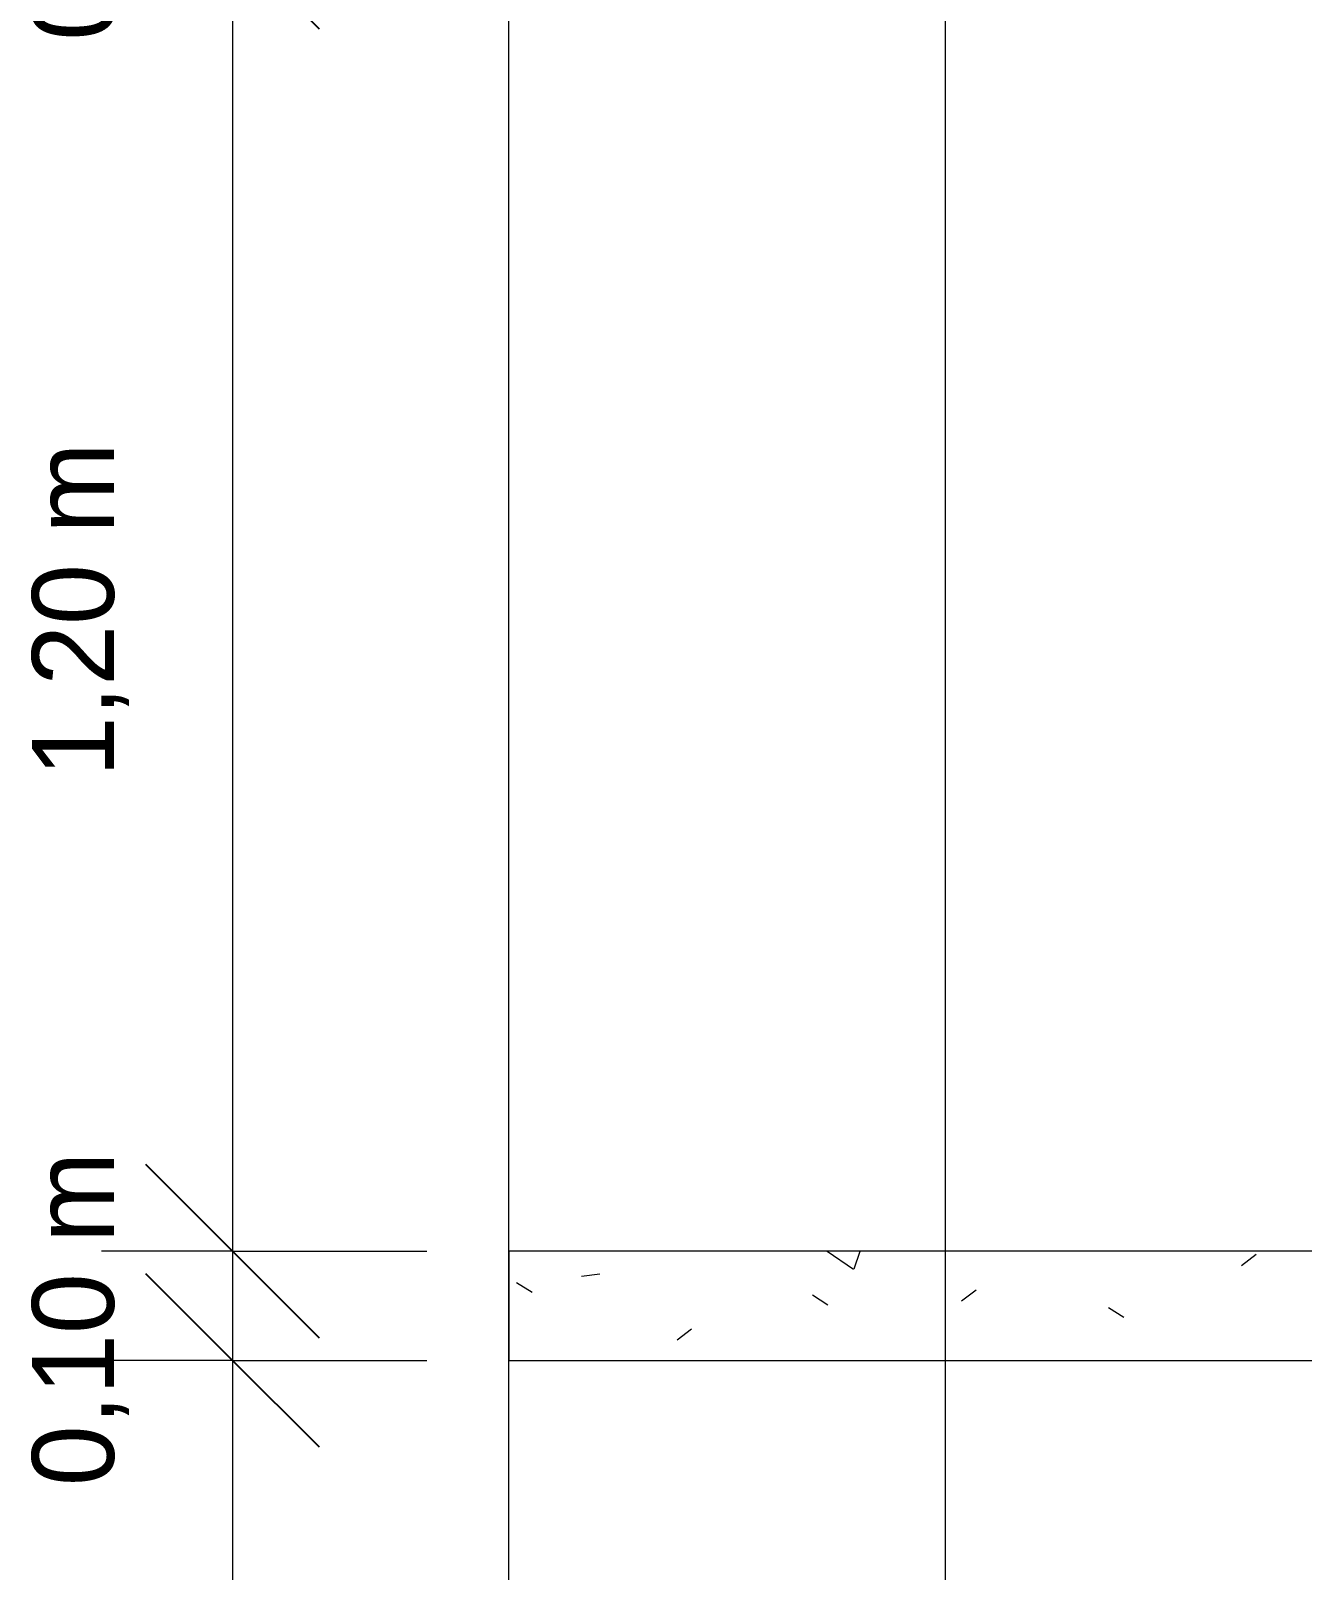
# Model space of a CAD drawing. Header units: metres. Extents: x 147 to 427, y -16 to 162.
# Drawn here: x 193.265 to 194.43, y 3.258 to 4.669 of the extents above; entities that cross this region are included whole.
import ezdxf

# ---------------------------------------------------------------- set-up
doc = ezdxf.new("R2010")
doc.units = ezdxf.units.M
for name, color, linetype, lineweight in [('A-ANNO-DIMS', 7, 'Continuous', 5), ('A-ANNO-DIMS-50', 7, 'Continuous', 5), ('A-DETL', 7, 'Continuous', 5), ('A-DETL-GENF', 7, 'Continuous', 5)]:
    doc.layers.add(name, color=color, linetype=linetype, lineweight=lineweight)
doc.layers.add('A-FLOR', color=7, linetype='Continuous', lineweight=9, true_color=0x007f00)
doc.styles.add('Century Gothic_1', font='GOTHIC.TTF', dxfattribs={"height": 0.075})
doc.dimstyles.new('Setores_1_5', dxfattribs={"dimscale": 0.3048, "dimtxt": 0.078313, "dimasz": 0.520833, "dimexe": 0.393701, "dimexo": 0.246063, "dimgap": 0.287073, "dimtad": 1, "dimrnd": 0.01, "dimzin": 0, "dimdsep": 46, "dimtxsty": 'Century Gothic_1', "dimblk1": 'OBLIQUE', "dimblk2": 'OBLIQUE', "dimsah": 1, "dimcen": 0.09, "dimazin": 0, "dimtfac": 1, "dimtdec": 4, "dimtix": 1, "dimtmove": 0, "dimatfit": 3, "dimfxl": 1, "dimtvp": 1, "dimtolj": 1, "dimtzin": 0, "dimarcsym": 2})

# ---------------------------------------------------------------- blocks, each defined once
blk = doc.blocks.new('DIMBLOCK83-EE')
at = {"layer": 'A-ANNO-DIMS-50', "lineweight": 25}
for p, q in [((193.4498, 4.75), (193.3704, 4.8294)), ((193.4498, 4.75), (193.5292, 4.6706)), ((193.4498, 3.55), (193.3704, 3.6294)), ((193.4498, 3.55), (193.5292, 3.4706))]:
    blk.add_line(p, q, dxfattribs=at)
at = {"layer": 'A-ANNO-DIMS-50'}
for p, q in [((193.4498, 4.75), (193.3298, 4.75)), ((193.4498, 4.75), (193.4498, 3.55)), ((193.4498, 4.75), (193.628, 4.75)), ((193.4498, 3.55), (193.3298, 3.55)), ((193.4498, 3.55), (193.628, 3.55))]:
    blk.add_line(p, q, dxfattribs=at)
at = {"layer": 'A-ANNO-DIMS-50', "color": 0, "insert": (193.2662, 3.9847), "char_height": 0.075, "width": 0.396784, "attachment_point": 1, "rotation": 90, "line_spacing_factor": 0.984502, "style": 'Century Gothic_1'}
blk.add_mtext('1,20 m', dxfattribs=at)
blk = doc.blocks.new('_Oblique')
at = {"color": 0, "linetype": 'ByBlock', "lineweight": -2}
blk.add_line((-0.5, -0.5), (0.5, 0.5), dxfattribs=at)
blk = doc.blocks.new('DIMBLOCK84-EE')
at = {"layer": 'A-ANNO-DIMS-50', "lineweight": 25}
for p, q in [((193.4498, 3.55), (193.3704, 3.6294)), ((193.4498, 3.55), (193.5292, 3.4706)), ((193.4498, 3.45), (193.3704, 3.5294)), ((193.4498, 3.45), (193.5292, 3.3706))]:
    blk.add_line(p, q, dxfattribs=at)
at = {"layer": 'A-ANNO-DIMS-50'}
for p, q in [((193.4498, 3.55), (193.3298, 3.55)), ((193.4498, 3.55), (193.4498, 3.45)), ((193.4498, 3.55), (193.628, 3.55)), ((193.4498, 3.45), (193.3298, 3.45)), ((193.4498, 3.45), (193.628, 3.45))]:
    blk.add_line(p, q, dxfattribs=at)
at = {"layer": 'A-ANNO-DIMS-50', "color": 0, "insert": (193.2662, 3.3347), "char_height": 0.075, "width": 0.396784, "attachment_point": 1, "rotation": 90, "line_spacing_factor": 0.984502, "style": 'Century Gothic_1'}
blk.add_mtext('0,10 m', dxfattribs=at)
blk = doc.blocks.new('DIMBLOCK85-EE')
at = {"layer": 'A-ANNO-DIMS-50', "lineweight": 25}
for p, q in [((193.4498, 3.45), (193.3704, 3.5294)), ((193.4498, 3.45), (193.5292, 3.3706)), ((193.4498, 0), (193.3704, 0.0794)), ((193.4498, 0), (193.5292, -0.0794))]:
    blk.add_line(p, q, dxfattribs=at)
at = {"layer": 'A-ANNO-DIMS-50'}
for p, q in [((193.4498, 3.45), (193.3298, 3.45)), ((193.4498, 3.45), (193.4498, 0)), ((193.4498, 3.45), (193.628, 3.45)), ((193.4498, 0), (193.3298, 0)), ((193.4498, 0), (196.428, 0))]:
    blk.add_line(p, q, dxfattribs=at)
at = {"layer": 'A-ANNO-DIMS-50', "color": 0, "insert": (193.2662, 1.5597), "char_height": 0.075, "width": 0.396784, "attachment_point": 1, "rotation": 90, "line_spacing_factor": 0.984502, "style": 'Century Gothic_1'}
blk.add_mtext('3,45 m', dxfattribs=at)
blk = doc.blocks.new('DIMBLOCK86-EE')
at = {"layer": 'A-ANNO-DIMS-50', "lineweight": 25}
for p, q in [((193.4498, 4.9), (193.3704, 4.9794)), ((193.4498, 4.9), (193.5292, 4.8206)), ((193.4498, 4.75), (193.3704, 4.8294)), ((193.4498, 4.75), (193.5292, 4.6706))]:
    blk.add_line(p, q, dxfattribs=at)
at = {"layer": 'A-ANNO-DIMS-50'}
for p, q in [((193.4498, 4.9), (193.3298, 4.9)), ((193.4498, 4.75), (193.4498, 4.9)), ((193.4498, 4.9), (193.9194, 4.9)), ((193.4498, 4.75), (193.3298, 4.75)), ((193.4498, 4.75), (193.628, 4.75))]:
    blk.add_line(p, q, dxfattribs=at)
at = {"layer": 'A-ANNO-DIMS-50', "color": 0, "insert": (193.2662, 4.6597), "char_height": 0.075, "width": 0.396784, "attachment_point": 1, "rotation": 90, "line_spacing_factor": 0.984502, "style": 'Century Gothic_1'}
blk.add_mtext('0,15 m', dxfattribs=at)

msp = doc.modelspace()

# ---------------------------------------------------------------- hatches: boundary and pattern name
at = {"layer": 'A-DETL-GENF', "true_color": 0x808080}
h = msp.add_hatch(dxfattribs=at)
h.set_pattern_fill('FP_4', color=8, style=0, pattern_type=2)
h.set_pattern_definition([(50, (196.4369, 3.147), (0.364365, -0.031877), [0.0381, -0.4191]), (355, (196.4369, 3.147), (-0.070485, 0.382117), [0.03048, -0.33528]), (100.451, (196.4669, 3.145), (0.293886, 0.35023), [0.03238, -0.35618]), (46.184, (196.4369, 3.249), (0.54216, -0.084084), [0.05715, -0.62865]), (96.636, (196.4819, 3.242), (0.474805, 0.494854), [0.04857, -0.53427]), (351.184, (196.4369, 3.249), (0.47481, 0.494846), [0.04572, -0.50292]), (21, (196.4869, 3.224), (0.303226, -0.204528), [0.0381, -0.4191]), (326, (196.4869, 3.224), (0.123607, 0.36838), [0.03048, -0.33528]), (71.451, (196.5129, 3.207), (0.426833, 0.16384), [0.03238, -0.35618]), (37.5, (196.43691, 3.147), (0.0061807, 0.1691082), [0.01676, -0.31445, 0.01676, -0.3236, -0.33655]), (37.5, (196.43691, 3.147), (0.0061807, 0.1691082), [-0.67158, 0.01676, -0.31979]), (7.5, (196.4369, 3.147), (0.1336414, 0.200358), [0.01676, -0.17729, 0.01676, -0.30683, -0.12827]), (7.5, (196.4369, 3.147), (0.1336414, 0.200358), [-0.51765, 0.01676, -0.11151]), (327.5, (196.32291, 3.147), (0.2711816, -0.0114606), [0.01676, -0.11024, 0.01676, -0.37948, -0.52578]), (327.5, (196.32291, 3.147), (0.2711816, -0.0114606), [-0.52324, 0.01676, -0.50902]), (317.5, (196.2729, 3.147), (0.296258, 0.050851), [0.01676, -0.14834, 0.01676, -0.24638, -0.37338]), (317.5, (196.2729, 3.147), (0.296258, 0.050851), [-0.42824, 0.01676, -0.35662])])
h.paths.add_polyline_path([(195.328, 3.45), (196.903, 3.45), (196.903, 3.55), (195.328, 3.55), (195.328, 3.4774)])
h.paths.add_polyline_path([(193.703, 3.45), (195.278, 3.45), (195.278, 3.55), (193.703, 3.55)])
h.paths.add_polyline_path([(194.8544, 6.5), (195.803, 6.5), (195.803, 6.6), (194.803, 6.6), (194.803, 6.5)])
h.paths.add_polyline_path([(193.7126, 6.5), (194.203, 6.5), (194.203, 6.6), (193.703, 6.6), (193.703, 6.5)])
h.paths.add_polyline_path([(196.403, 6.5), (196.903, 6.5), (196.903, 6.6), (196.403, 6.6)])

# ---------------------------------------------------------------- linework, layer by layer
at = {"layer": 'A-DETL', "color": 9, "lineweight": 15, "true_color": 0xc0c0c0}
for p, q in [((193.703, 0), (193.703, 4.85)), ((194.103, 4.85), (194.103, 0))]:
    msp.add_line(p, q, dxfattribs=at)
at = {"layer": 'A-DETL'}
for p, q in [((196.903, 3.55), (193.703, 3.55)), ((193.703, 3.55), (193.703, 3.45)), ((193.703, 3.45), (196.903, 3.45))]:
    msp.add_line(p, q, dxfattribs=at)
at = {"layer": 'A-FLOR', "color": 9, "true_color": 0xaad4aa}
for p, q in [((193.703, 3.55), (193.703, 3.45)), ((196.903, 3.55), (193.703, 3.55)), ((193.703, 3.45), (196.903, 3.45))]:
    msp.add_line(p, q, dxfattribs=at)

# ---------------------------------------------------------------- dimensions: what is measured, and where the dimension line sits
at = {"layer": 'A-ANNO-DIMS'}
for base, p1, p2, override, picture, middle in [((193.4498, 4.9), (193.703, 4.75), (193.9944, 4.9), {"dimpost": '<>', "dimfxl": 0.32776}, 'DIMBLOCK86-EE', (193.3229, 4.825)), ((193.4498, 3.55), (193.703, 4.75), (193.703, 3.55), {"dimpost": '<>', "dimfxl": 1.2}, 'DIMBLOCK83-EE', (193.3229, 4.15)), ((193.4498, 3.45), (193.703, 3.55), (193.703, 3.45), {"dimpost": '<>', "dimfxl": 0.1}, 'DIMBLOCK84-EE', (193.3229, 3.5)), ((193.4498, 0), (193.703, 3.45), (196.503, 0), {"dimpost": '<>', "dimfxl": 4.443253}, 'DIMBLOCK85-EE', (193.3229, 1.725))]:
    dim = msp.add_linear_dim(base=base, p1=p1, p2=p2, angle=90, dimstyle='Setores_1_5', override=override, dxfattribs=at)
    dim.commit()
    dim.dimension.update_dxf_attribs({"geometry": picture, "text_midpoint": middle})

doc.saveas('drawing.dxf')
